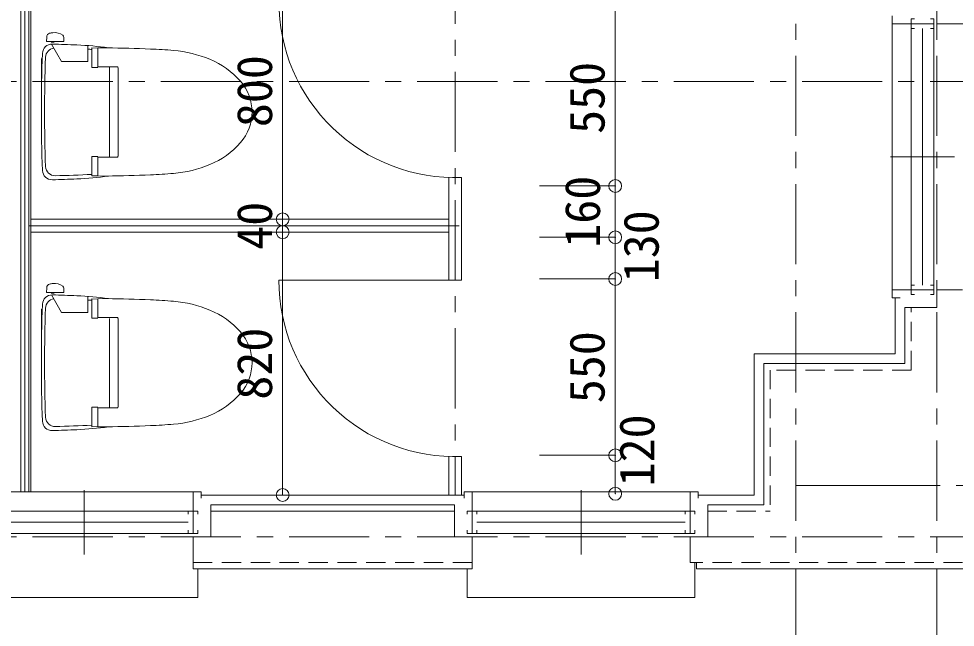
# Model space of a CAD drawing. Units: millimetres at full size, sheet at 1:50. Extents: x -19990 to 20111, y -13076 to 12993.
# Drawn here: x 5446 to 8367, y -8160 to -6262 of the extents above; entities that cross this region are included whole.
import ezdxf
from ezdxf.enums import TextEntityAlignment as Align

# ---------------------------------------------------------------- set-up
doc = ezdxf.new("R2010")
doc.units = ezdxf.units.MM
doc.header["$LTSCALE"] = 50
doc.header["$PDMODE"] = 32
doc.header["$PDSIZE"] = 40
for name, pattern in [('CHAIN1', [8, 5, -1, 1, -1]), ('CHAIN2', [12, 9, -1, 1, -1]), ('DASHED1', [1.8, 1.2, -0.6])]:
    doc.linetypes.add(name, pattern=pattern)
for name, color, linetype, lineweight in [('1-1_表（文字_固定）', 4, 'Continuous', 9), ('1-2', 3, 'Continuous', 18), ('1-3', 7, 'Continuous', 13), ('1-4', 4, 'Continuous', 9), ('1-6', 7, 'Continuous', 13), ('1-8', 4, 'Continuous', 9), ('1-D_寸法', 6, 'Continuous', 9)]:
    doc.layers.add(name, color=color, linetype=linetype, lineweight=lineweight)
doc.styles.add('ＭＳ ゴシック', font='')
doc.styles.get('ＭＳ ゴシック').set_extended_font_data('MS Gothic')

msp = doc.modelspace()

# ---------------------------------------------------------------- linework, layer by layer
at = {"layer": '1-1_表（文字_固定）', "linetype": 'CHAIN1'}
for p, q in [((7869.61, -9827.17), (7869.61, 8572.83)), ((8309.61, -9827.17), (8309.61, 8572.83)), ((6807.11, -5227.17), (6807.11, -7747.17)), ((12538.93, -6457.17), (-15767.74, -6457.17)), ((12538.93, -7877.17), (-15767.74, -7877.17))]:
    msp.add_line(p, q, dxfattribs=at)
at = {"layer": '1-1_表（文字_固定）', "color": 7, "lineweight": 13}
for p, q in [((6268.91, -6887.17), (6268.91, -6087.17)), ((6268.91, -6887.17), (6268.91, -6927.17)), ((6268.91, -6927.17), (6268.91, -7747.17))]:
    msp.add_line(p, q, dxfattribs=at)
at = {"layer": '1-1_表（文字_固定）', "color": 2}
for p in [(6268.91, -6887.17), (6268.91, -6927.17), (6268.91, -7747.17)]:
    msp.add_point(p, dxfattribs=at)
at = {"layer": '1-2'}
for p, q in [((5483.11, -4631.62), (5483.11, -7737.17)), ((8409.61, -6277.17), (8309.61, -6277.17)), ((8389.61, -7107.17), (8309.61, -7107.17)), ((6834.61, -7747.17), (6689.61, -7747.17)), ((5989.61, -7977.17), (5989.61, -7877.17)), ((6859.61, -7977.17), (6859.61, -7877.17)), ((7539.61, -7957.17), (7539.61, -7877.17)), ((7559.61, -7957.17), (7539.61, -7957.17)), ((7559.61, -7977.17), (7559.61, -7957.17)), ((5989.61, -7977.17), (6859.61, -7977.17)), ((7559.61, -7977.17), (8409.61, -7977.17))]:
    msp.add_line(p, q, dxfattribs=at)
at = {"layer": '1-3'}
for p, q in [((8309.61, -6277.17), (8309.61, -6222.17)), ((8309.61, -7107.17), (8309.61, -7162.17)), ((8309.61, -7162.17), (8209.61, -7162.17)), ((8209.61, -7162.17), (8209.61, -7337.17)), ((6804.61, -7777.17), (6044.61, -7777.17)), ((6804.61, -7877.17), (6804.61, -7777.17)), ((7594.61, -7877.17), (7594.61, -7777.17)), ((6859.61, -7877.17), (6804.61, -7877.17)), ((7539.61, -7877.17), (7594.61, -7877.17))]:
    msp.add_line(p, q, dxfattribs=at)
at = {"layer": '1-3', "linetype": 'DASHED1'}
for p, q in [((8229.61, -7357.17), (8229.61, -7162.17)), ((8229.61, -7357.17), (7789.61, -7357.17)), ((7789.61, -7357.17), (7789.61, -7797.17)), ((7594.61, -7797.17), (7789.61, -7797.17)), ((6859.61, -7957.17), (5989.61, -7957.17)), ((8389.61, -7957.17), (7539.61, -7957.17))]:
    msp.add_line(p, q, dxfattribs=at)
at = {"layer": '1-3'}
for points in [[(8209.61, -7337.17), (7769.61, -7337.17), (7769.61, -7777.17), (7594.61, -7777.17)], [(5989.61, -7877.17), (6044.61, -7877.17), (6044.61, -7777.17)]]:
    msp.add_lwpolyline(points, dxfattribs=at)
at = {"layer": '1-4'}
for p, q in [((8169.61, -6252.17), (8169.61, -6277.17)), ((8169.61, -7107.17), (8169.61, -6277.17)), ((8229.61, -6277.17), (8169.61, -6277.17)), ((8229.61, -6262.17), (8239.61, -6262.17)), ((8229.61, -6292.17), (8229.61, -6262.17)), ((8229.61, -6277.17), (8299.61, -6277.17)), ((8229.61, -6292.17), (8229.61, -7092.17)), ((8229.61, -6292.17), (8239.61, -6292.17)), ((8264.61, -7092.17), (8264.61, -6292.17)), ((8299.61, -6292.17), (8289.61, -6292.17)), ((8299.61, -7092.17), (8299.61, -6292.17)), ((8364.61, -6692.17), (8164.61, -6692.17)), ((8229.61, -7092.17), (8239.61, -7092.17)), ((8229.61, -7122.17), (8229.61, -7092.17)), ((8169.61, -7132.17), (8169.61, -7107.17)), ((8229.61, -7107.17), (8169.61, -7107.17)), ((8229.61, -7107.17), (8299.61, -7107.17)), ((8229.61, -7122.17), (8239.61, -7122.17)), ((8299.61, -7122.17), (8289.61, -7122.17)), ((8194.61, -7132.17), (8169.61, -7132.17)), ((5989.61, -7737.17), (5309.61, -7737.17)), ((5649.61, -7732.17), (5649.61, -7932.17)), ((6014.61, -7737.17), (5989.61, -7737.17)), ((5989.61, -7797.17), (5989.61, -7737.17)), ((6014.61, -7757.17), (6014.61, -7737.17)), ((6834.61, -7737.17), (6859.61, -7737.17)), ((6834.61, -7757.17), (6834.61, -7737.17)), ((6859.61, -7797.17), (6859.61, -7737.17)), ((7539.61, -7737.17), (6859.61, -7737.17)), ((7199.61, -7732.17), (7199.61, -7932.17)), ((7539.61, -7797.17), (7539.61, -7737.17)), ((7564.61, -7737.17), (7539.61, -7737.17)), ((7564.61, -7757.17), (7564.61, -7737.17)), ((5974.61, -7797.17), (5324.61, -7797.17)), ((5974.61, -7797.17), (5974.61, -7807.17)), ((6004.61, -7797.17), (5974.61, -7797.17)), ((5989.61, -7797.17), (5989.61, -7867.17)), ((6004.61, -7797.17), (6004.61, -7807.17)), ((6044.61, -7797.17), (6804.61, -7797.17)), ((6844.61, -7797.17), (6844.61, -7807.17)), ((6874.61, -7797.17), (6844.61, -7797.17)), ((6859.61, -7797.17), (6859.61, -7867.17)), ((7524.61, -7797.17), (6874.61, -7797.17)), ((6874.61, -7797.17), (6874.61, -7807.17)), ((7524.61, -7797.17), (7524.61, -7807.17)), ((7554.61, -7797.17), (7524.61, -7797.17)), ((7539.61, -7797.17), (7539.61, -7867.17)), ((7554.61, -7797.17), (7554.61, -7807.17)), ((5974.61, -7832.17), (5324.61, -7832.17)), ((7524.61, -7832.17), (6874.61, -7832.17)), ((5324.61, -7867.17), (5974.61, -7867.17)), ((6004.61, -7867.17), (6004.61, -7857.17)), ((6874.61, -7867.17), (6874.61, -7857.17)), ((6874.61, -7867.17), (7524.61, -7867.17)), ((7554.61, -7867.17), (7554.61, -7857.17)), ((7554.61, -8067.17), (7554.61, -7957.17)), ((6004.61, -8067.17), (6004.61, -7977.17)), ((6004.61, -8067.17), (5294.61, -8067.17))]:
    msp.add_line(p, q, dxfattribs=at)
for points in [[(8299.61, -6292.17), (8299.61, -6262.17), (8289.61, -6262.17)], [(8299.61, -7122.17), (8299.61, -7092.17), (8289.61, -7092.17)], [(6004.61, -7867.17), (5974.61, -7867.17), (5974.61, -7857.17)], [(6874.61, -7867.17), (6844.61, -7867.17), (6844.61, -7857.17)], [(7554.61, -7867.17), (7524.61, -7867.17), (7524.61, -7857.17)], [(7554.61, -8067.17), (6844.61, -8067.17), (6844.61, -7977.17)]]:
    msp.add_lwpolyline(points, dxfattribs=at)
at = {"layer": '1-6'}
for p, q in [((7306.13, -6233.17), (7306.13, -6783.2)), ((7306.13, -6783.2), (7070.13, -6783.2)), ((7306.13, -6783.2), (7306.13, -6943.17)), ((7306.13, -6943.17), (7070.13, -6943.17)), ((7306.13, -6943.17), (7306.13, -7073.17)), ((7306.13, -7073.17), (7070.13, -7073.17)), ((7306.13, -7073.17), (7306.13, -7623.2)), ((7306.13, -7623.2), (7070.13, -7623.2))]:
    msp.add_line(p, q, dxfattribs=at)
at = {"layer": '1-6', "color": 2}
for p in [(7306.13, -6783.2), (7306.13, -6943.17), (7306.13, -7073.17), (7306.13, -7623.2)]:
    msp.add_point(p, dxfattribs=at)
at = {"layer": '1-8'}
for p, q in [((5452.11, -4631.62), (5452.11, -7737.17)), ((5464.61, -4631.62), (5464.61, -7737.17)), ((5477.11, -6052.48), (5477.11, -7737.17)), ((6787.11, -6756.8), (6787.11, -7077.17)), ((6827.11, -6756.8), (6827.11, -7061.37)), ((6787.11, -6887.17), (5483.11, -6887.17)), ((6819.61, -6907.17), (5479.61, -6907.17)), ((6787.11, -6927.17), (5483.11, -6927.17)), ((6827.11, -7061.37), (6827.11, -7077.17)), ((6257.11, -7077.17), (6827.11, -7077.17)), ((8179.61, -7307.17), (8179.61, -7132.17)), ((6787.11, -7626.8), (6787.11, -7747.17)), ((6827.11, -7626.8), (6827.11, -7747.17)), ((6014.61, -7747.17), (6689.61, -7747.17))]:
    msp.add_line(p, q, dxfattribs=at)
at = {"layer": '1-8', "color": 7, "lineweight": 13}
msp.add_line((7306.13, -7623.2), (7306.13, -7743.17), dxfattribs=at)
at = {"layer": '1-8', "linetype": 'CHAIN2'}
msp.add_line((7869.61, -7717.17), (13888.93, -7717.17), dxfattribs=at)
at = {"layer": '1-8'}
msp.add_lwpolyline([(8179.61, -7307.17), (7739.61, -7307.17), (7739.61, -7747.17), (7564.61, -7747.17)], dxfattribs=at)
for centre in [(6807.11, -6207.17), (6807.11, -7077.17)]:
    msp.add_arc(centre, 550, 180, 272.08394, dxfattribs=at)
at = {"layer": '1-8', "color": 2}
for p in [(7306.13, -7623.2), (7306.13, -7743.17)]:
    msp.add_point(p, dxfattribs=at)
at = {"layer": '1-D_寸法'}
for p, q in [((5532.96, -6332.68), (5533.09, -6318.57)), ((5532.96, -6332.68), (5586.52, -6332.68)), ((5556.01, -6335.17), (5547.02, -6335.17)), ((5586.42, -6319.7), (5586.54, -6332.68)), ((5579.01, -6395.43), (5548.5, -6340.52)), ((5661.01, -6395.43), (5661.01, -6345.31)), ((5674.01, -6352.49), (5693.38, -6353.52)), ((5674.01, -6352.49), (5674.01, -6413.58)), ((5721.51, -6352.22), (5693.01, -6352.73)), ((5693.01, -6353.68), (5693.01, -6411.23)), ((5516.52, -6552.22), (5516.52, -6385.3)), ((5661.01, -6395.43), (5579.01, -6395.43)), ((5674.01, -6413.58), (5693.01, -6413.58)), ((5693.01, -6411.23), (5752.51, -6411.23)), ((5729.11, -6413.75), (5729.11, -6690.87)), ((5755.51, -6415.22), (5755.51, -6689.21)), ((5674.01, -6690.87), (5693.01, -6690.87)), ((5674.01, -6751.85), (5674.01, -6690.87)), ((5693.01, -6693.22), (5752.51, -6693.22)), ((5693.01, -6750.77), (5693.01, -6693.22)), ((5674.01, -6751.85), (5692.87, -6751.47)), ((5721.51, -6752.23), (5693.01, -6751.72)), ((5532.96, -7114.93), (5533.09, -7100.82)), ((5532.96, -7114.93), (5586.52, -7114.93)), ((5556.01, -7117.42), (5547.02, -7117.42)), ((5579.01, -7177.68), (5548.5, -7122.77)), ((5586.42, -7101.95), (5586.54, -7114.93)), ((5661.01, -7177.68), (5661.01, -7127.56)), ((5674.01, -7134.74), (5693.38, -7135.77)), ((5674.01, -7134.74), (5674.01, -7195.83)), ((5721.51, -7134.47), (5693.01, -7134.97)), ((5693.01, -7135.93), (5693.01, -7193.48)), ((5516.52, -7334.47), (5516.52, -7167.55)), ((5661.01, -7177.68), (5579.01, -7177.68)), ((5674.01, -7195.83), (5693.01, -7195.83)), ((5693.01, -7193.48), (5752.51, -7193.48)), ((5729.11, -7196), (5729.11, -7473.12)), ((5755.51, -7197.47), (5755.51, -7471.46)), ((5674.01, -7473.12), (5693.01, -7473.12)), ((5674.01, -7534.1), (5674.01, -7473.12)), ((5693.01, -7475.47), (5752.51, -7475.47)), ((5693.01, -7533.02), (5693.01, -7475.47)), ((5674.01, -7534.1), (5692.87, -7533.72)), ((5721.51, -7534.48), (5693.01, -7533.97))]:
    msp.add_line(p, q, dxfattribs=at)
for centre, radius, start, end in [((5545.08, -6318.67), 12, 103.97308, 179.49945), ((5561.5, -6384.67), 80, 96.50221, 103.97308), ((5557.38, -6348.52), 43.62, 53.79015, 96.50223), ((5578.43, -6319.77), 8, 0.49979, 53.79015), ((5549.83, -6370.59), 30, 88.20763, 177.90556), ((5559.4, -6382.9), 30, 97.43591, 178.04768), ((5300.55, -14336.68), 8000, 87.66093, 88.20764), ((5586.24, -7342.52), 1000, 81.97734, 87.66092), ((5323.7, -14349.54), 8000, 87.49026, 87.58347), ((5591.96, -13351.02), 7000, 87.83304, 88.93961), ((5799.93, -7854.95), 1500, 85.06516, 87.83302), ((5896.28, -6739.1), 380, 67.48094, 85.06517), ((10516.52, -6552.22), 5000, 177.90558, 182.0945), ((10526.52, -6552.22), 5000, 178.04768, 181.95087), ((5942.25, -6628.26), 260, 41.39006, 67.48093), ((5752.51, -6414.23), 3, 0.00002, 90.00003), ((6028.52, -6552.22), 145, 318.61, 41.39008), ((5942.25, -6476.19), 260, 292.51913, 318.61), ((5752.51, -6690.22), 3, 270.00003, 0.00003), ((5896.28, -6365.33), 380, 274.93491, 292.51913), ((5549.83, -6733.86), 30, 182.09448, 271.79243), ((5559.4, -6721.42), 30, 181.95087, 271.6947), ((5799.93, -5249.49), 1500, 272.16704, 274.93491), ((5300.55, 1232.23), 8000, 271.79243, 272.33914), ((5323.7, 1245.1), 8000, 271.6947, 272.50981), ((5586.24, -5761.92), 1000, 272.33914, 278.02272), ((5591.96, 246.58), 7000, 271.06047, 272.16704), ((5545.08, -7100.92), 12, 103.97308, 179.49945), ((5561.5, -7166.92), 80, 96.50221, 103.97308), ((5557.38, -7130.77), 43.62, 53.79015, 96.50223), ((5578.43, -7102.02), 8, 0.49979, 53.79015), ((5549.83, -7152.84), 30, 88.20763, 177.90556), ((5300.55, -15118.93), 8000, 87.66093, 88.20764), ((5586.24, -8124.77), 1000, 81.97734, 87.66092), ((10516.52, -7334.47), 5000, 177.90558, 182.0945), ((5559.4, -7165.15), 30, 97.43591, 178.04768), ((5323.7, -15131.79), 8000, 87.49026, 87.58347), ((5591.96, -14133.27), 7000, 87.83304, 88.93961), ((5799.93, -8637.2), 1500, 85.06516, 87.83302), ((5896.28, -7521.35), 380, 67.48094, 85.06517), ((10526.52, -7334.47), 5000, 178.04768, 181.95087), ((5942.25, -7410.51), 260, 41.39006, 67.48093), ((5752.51, -7196.48), 3, 0.00002, 90.00003), ((6028.52, -7334.47), 145, 318.61, 41.39008), ((5942.25, -7258.44), 260, 292.51913, 318.61), ((5752.51, -7472.47), 3, 270.00003, 0.00003), ((5559.4, -7503.67), 30, 181.95087, 271.6947), ((5896.28, -7147.58), 380, 274.93491, 292.51913), ((5549.83, -7516.11), 30, 182.09448, 271.79243), ((5323.7, 462.85), 8000, 271.6947, 272.50981), ((5586.24, -6544.17), 1000, 272.33914, 278.02272), ((5591.96, -535.67), 7000, 271.06047, 272.16704), ((5799.93, -6031.74), 1500, 272.16704, 274.93491), ((5300.55, 449.98), 8000, 271.79243, 272.33914)]:
    msp.add_arc(centre, radius, start, end, dxfattribs=at)

# ---------------------------------------------------------------- texts
at = {"layer": '1-1_表（文字_固定）', "color": 7, "style": 'ＭＳ ゴシック'}
for s, p in [('800', (6268.91, -6599.67)), ('40', (6268.91, -6982.17)), ('820', (6268.91, -7449.67))]:
    msp.add_text(s, height=110, rotation=90, dxfattribs=at).set_placement(p, align=Align.BOTTOM_LEFT)
at = {"layer": '1-6', "style": 'ＭＳ ゴシック'}
for s, p in [('550', (7306.13, -6620.68)), ('160', (7291.84, -6975.68)), ('130', (7474.83, -7083.55)), ('550', (7306.13, -7460.68))]:
    msp.add_text(s, height=110, rotation=90, dxfattribs=at).set_placement(p, align=Align.BOTTOM_LEFT)
at = {"layer": '1-8', "color": 7, "style": 'ＭＳ ゴシック'}
msp.add_text('120', height=110, rotation=90, dxfattribs=at).set_placement((7461.62, -7720.21), align=Align.BOTTOM_LEFT)

doc.saveas('drawing.dxf')
